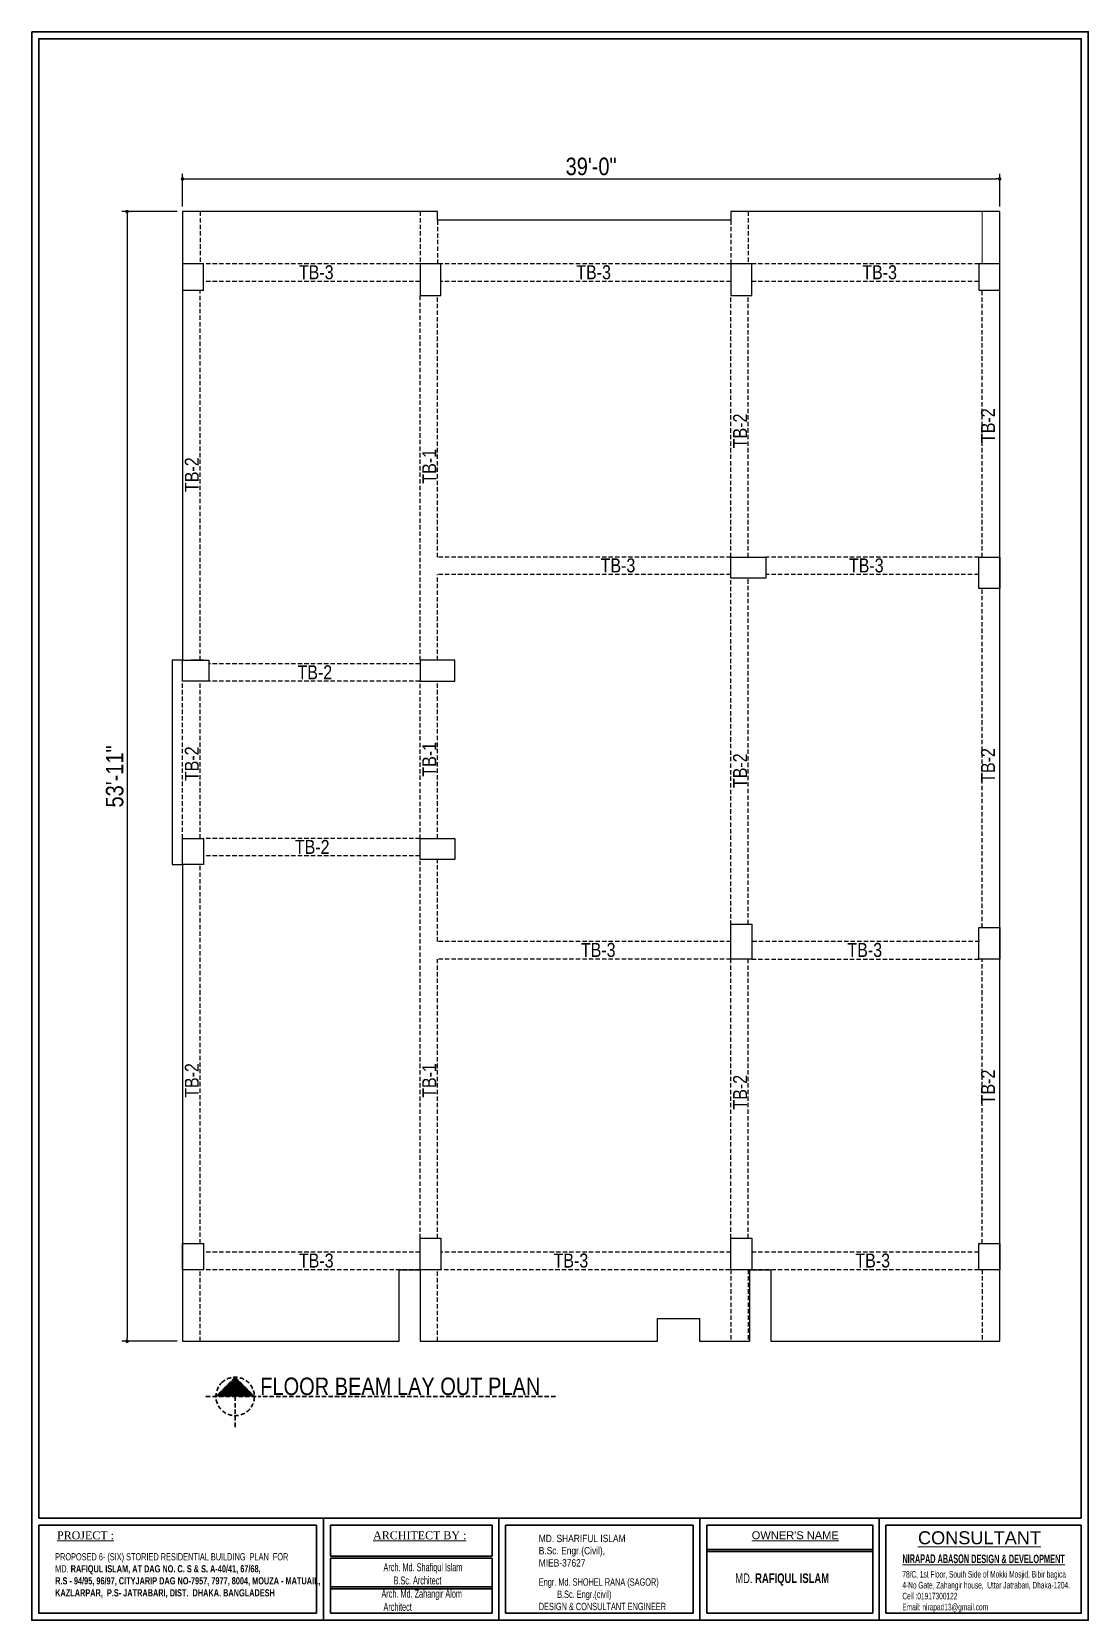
# Model space of a CAD drawing. Header units: inches. Extents: x -159432 to -126829, y -44881 to -40109.
# Drawn here: x -139125 to -138520, y -42614 to -41704 of the extents above; entities that cross this region are included whole.
import ezdxf

# ---------------------------------------------------------------- set-up
doc = ezdxf.new("R2010")
doc.units = ezdxf.units.IN
doc.header["$LTSCALE"] = 10
doc.header["$MEASUREMENT"] = 0
doc.header["$PDMODE"] = 34
doc.linetypes.add('HIDDEN', pattern=[0.375, 0.25, -0.125])
doc.linetypes.add('Solid', pattern=[0])
doc.layers.get('0').update_dxf_attribs({"color": 140, "lineweight": 25})
doc.layers.get('Defpoints').update_dxf_attribs({"lineweight": 25})
for name, color, linetype, lineweight in [('COLUM', 10, 'Continuous', 25), ('DIM', 6, 'Continuous', 25), ('H', 8, 'Continuous', 15), ('hatch', 141, 'Continuous', 30), ('HIDDEN', 7, 'HIDDEN', 25), ('Layer1', 25, 'HIDDEN', 25), ('line', 134, 'Continuous', 30), ('TEXT', 6, 'Continuous', 25), ('TEXT 02', 7, 'Continuous', 9), ('wall', 7, 'Continuous', 25)]:
    doc.layers.add(name, color=color, linetype=linetype, lineweight=lineweight)
doc.styles.add('222', font='arial.ttf')
doc.styles.add('AR8', font='swisscl.ttf', dxfattribs={"height": 10})
doc.styles.add('AREAL', font='arial.ttf')
doc.styles.add('arn', font='ARIALN.TTF')
doc.styles.add('KABIR', font='tahoma.ttf', dxfattribs={"height": 7})
doc.styles.add('RT', font='romantic.ttf')
doc.styles.add('style1', font='micross.ttf', dxfattribs={"height": 18})
doc.dimstyles.new('DIM', dxfattribs={"dimtxt": 10, "dimasz": 2, "dimexe": 3, "dimexo": 3, "dimgap": 2, "dimtad": 1, "dimdec": 1, "dimzin": 1, "dimdsep": 46, "dimlunit": 4, "dimtxsty": 'arn', "dimblk": 'DOT', "dimcen": 0.09, "dimclrd": 256, "dimclre": 256, "dimclrt": 256, "dimaunit": 1, "dimadec": 0, "dimazin": 0, "dimtfac": 1, "dimtdec": 1, "dimtix": 1, "dimtmove": 2, "dimatfit": 3, "dimldrblk": 'OPEN30', "dimfxl": 10, "dimtolj": 1, "dimtzin": 0, "dimlwd": -1, "dimlwe": -1, "dimarcsym": 0})

# ---------------------------------------------------------------- blocks, each defined once
blk = doc.blocks.new('_Dot')
at = {"color": 0, "linetype": 'ByBlock', "lineweight": -2}
blk.add_line((-0.5, 0), (-1, 0), dxfattribs=at)
at = {"color": 0, "linetype": 'ByBlock', "const_width": 0.5}
blk.add_lwpolyline([(-0.25, 0, 1), (0.25, 0, 1)], format="xyb", close=True, dxfattribs=at)
blk = doc.blocks.new('*D403')
at = {"layer": 'Defpoints', "color": 0}
for p in [(-139038.35, -41806.83), (-139070.09, -42453.83), (-139038.35, -42453.83)]:
    blk.add_point(p, dxfattribs=at)
at = {"layer": 'DIM'}
for p, q in [((-139041.35, -41806.83), (-139073.09, -41806.83)), ((-139070.09, -41808.83), (-139070.09, -42451.83)), ((-139041.35, -42453.83), (-139073.09, -42453.83))]:
    blk.add_line(p, q, dxfattribs=at)
at = {"layer": 'DIM', "xscale": 2, "yscale": 2, "zscale": 2}
for p, rotation in [((-139070.09, -41806.83), 90), ((-139070.09, -42453.83), 270)]:
    blk.add_blockref('_Dot', p, dxfattribs=dict(at, rotation=rotation))
at = {"layer": 'DIM', "insert": (-139077.19, -42130.33), "char_height": 10, "attachment_point": 5, "rotation": 90, "style": 'arn'}
blk.add_mtext('\\A1;53\'-11"', dxfattribs=at)
blk = doc.blocks.new('_Open30')
at = {"color": 0, "linetype": 'ByBlock', "lineweight": -2}
for p, q in [((-1, 0.27), (0, 0)), ((0, 0), (-1, -0.27)), ((0, 0), (-1, 0))]:
    blk.add_line(p, q, dxfattribs=at)
blk = doc.blocks.new('*D404')
at = {"layer": 'Defpoints', "color": 0}
for p in [(-138570.35, -41788.12), (-139038.35, -41806.83), (-138570.35, -41806.83)]:
    blk.add_point(p, dxfattribs=at)
at = {"layer": 'DIM'}
for p, q in [((-139038.35, -41803.83), (-139038.35, -41785.12)), ((-139036.35, -41788.12), (-138572.35, -41788.12)), ((-138570.35, -41803.83), (-138570.35, -41785.12))]:
    blk.add_line(p, q, dxfattribs=at)
at = {"layer": 'DIM', "xscale": 2, "yscale": 2, "zscale": 2, "rotation": 180}
blk.add_blockref('_Dot', (-139038.35, -41788.12), dxfattribs=at)
at = {"layer": 'DIM', "xscale": 2, "yscale": 2, "zscale": 2}
blk.add_blockref('_Dot', (-138570.35, -41788.12), dxfattribs=at)
at = {"layer": 'DIM', "insert": (-138804.35, -41781.02), "char_height": 10, "attachment_point": 5, "style": 'arn'}
blk.add_mtext('\\A1;39\'-0"', dxfattribs=at)

msp = doc.modelspace()

# ---------------------------------------------------------------- hatches: boundary and pattern name
at = {"layer": 'hatch', "lineweight": 30}
h = msp.add_hatch(dxfattribs=at)
h.set_pattern_fill('ANSI31', color=256, scale=4.330564, angle=225, style=0)
h.set_pattern_definition([(270, (-148901.5637, -42485.28593), (0.541320458, -6e-16), [])])
h.paths.add_polyline_path([(-139008.19659, -42474.42363), (-139019.2055, -42485.43254), (-138997.18768, -42485.43254)])
h.paths.add_polyline_path([(-139012.61396, -42485.51744), (-139003.72047, -42485.51744), (-139003.72047, -42477.0099), (-139012.61396, -42477.0099)], flags=9)

# ---------------------------------------------------------------- linework, layer by layer
at = {"layer": 'COLUM'}
for points in [[(-139026.35031, -41851.82783), (-139026.35031, -41836.82783), (-139038.35031, -41836.82783), (-139038.35031, -41851.82783), (-139026.35031, -41851.82783)], [(-138890.35031, -41854.82783), (-138890.35031, -41836.82783), (-138902.35031, -41836.82783), (-138902.35031, -41854.82783), (-138890.35031, -41854.82783)], [(-138712.34689, -41854.82783), (-138712.34689, -41836.82783), (-138724.34689, -41836.82783), (-138724.34689, -41854.82783), (-138712.34689, -41854.82783)], [(-138570.35031, -41851.82783), (-138570.35031, -41836.82783), (-138582.35031, -41836.82783), (-138582.35031, -41851.82783), (-138570.35031, -41851.82783)], [(-138704.35031, -42004.71524), (-138704.35031, -42016.71524), (-138724.35031, -42016.71524), (-138724.35031, -42004.71524), (-138704.35031, -42004.71524)], [(-138570.35031, -42004.71524), (-138570.35031, -42022.71524), (-138582.35031, -42022.71524), (-138582.35031, -42004.71524), (-138570.35031, -42004.71524)], [(-139023.35031, -42063.82783), (-139023.35031, -42075.82783), (-139038.35031, -42075.82783), (-139038.35031, -42063.82783), (-139023.35031, -42063.82783)], [(-138882.35031, -42075.82783), (-138882.35031, -42063.82783), (-138902.35031, -42063.82783), (-138902.35031, -42075.82783), (-138882.35031, -42075.82783)], [(-139026.35031, -42165.82783), (-139026.35031, -42180.82783), (-139038.35031, -42180.82783), (-139038.35031, -42165.82783), (-139026.35031, -42165.82783)], [(-138882.35031, -42165.82783), (-138882.35031, -42177.82783), (-138902.35031, -42177.82783), (-138902.35031, -42165.82783), (-138882.35031, -42165.82783)], [(-138724.35031, -42214.94042), (-138712.35031, -42214.94042), (-138712.35031, -42234.94042), (-138724.35031, -42234.94042), (-138724.35031, -42214.94042)], [(-138570.35031, -42216.94042), (-138570.35031, -42234.94042), (-138582.35031, -42234.94042), (-138582.35031, -42216.94042), (-138570.35031, -42216.94042)], [(-139026.35031, -42397.82783), (-139026.35031, -42412.82783), (-139038.35031, -42412.82783), (-139038.35031, -42397.82783), (-139026.35031, -42397.82783)], [(-138890.35031, -42394.82783), (-138890.35031, -42412.82783), (-138902.35031, -42412.82783), (-138902.35031, -42394.82783), (-138890.35031, -42394.82783)], [(-138724.35031, -42394.82783), (-138712.35031, -42394.82783), (-138712.35031, -42412.82783), (-138724.35031, -42412.82783), (-138724.35031, -42394.82783)], [(-138570.35031, -42397.82784), (-138570.35031, -42412.82784), (-138582.35031, -42412.82784), (-138582.35031, -42397.82784), (-138570.35031, -42397.82784)]]:
    msp.add_lwpolyline(points, dxfattribs=at)
at = {"layer": 'H'}
for p, q in [((-138580.35031, -41806.82783), (-138580.35031, -41836.82783)), ((-139038.35031, -42063.82783), (-139038.35031, -41851.82783)), ((-138570.35031, -42004.71524), (-138570.35031, -41851.82783)), ((-138570.35031, -42216.94042), (-138570.35031, -42022.71524)), ((-139038.35031, -42397.82783), (-139038.35031, -42180.82783)), ((-138570.35031, -42397.82784), (-138570.35031, -42234.94042))]:
    msp.add_line(p, q, dxfattribs=at)
at = {"layer": 'HIDDEN'}
for p, q in [((-139028.35031, -41806.82783), (-139028.35031, -41836.82783)), ((-138902.35031, -41806.82783), (-138902.35031, -41836.82783)), ((-138714.34689, -41806.82783), (-138714.34689, -41836.82783)), ((-138892.35031, -41811.82783), (-138892.35031, -41836.82783)), ((-138724.34689, -41811.82783), (-138724.34689, -41836.82783)), ((-138902.35031, -41836.82783), (-139026.35031, -41836.82783)), ((-138724.34689, -41836.82783), (-138890.35031, -41836.82783)), ((-138582.35031, -41836.82783), (-138712.34689, -41836.82783)), ((-138902.35031, -41846.82783), (-139026.35031, -41846.82783)), ((-138724.34689, -41846.82783), (-138890.35031, -41846.82783)), ((-138582.35031, -41846.82783), (-138712.34689, -41846.82783)), ((-139028.35031, -42063.82783), (-139028.35031, -41851.82783)), ((-138902.35031, -42063.82783), (-138902.35031, -41854.82783)), ((-138892.35031, -42004.71524), (-138892.35031, -41854.82783)), ((-138724.34689, -42004.71524), (-138724.34689, -41854.82783)), ((-138714.34689, -42004.71524), (-138714.34689, -41854.82783)), ((-138580.35031, -42004.71524), (-138580.35031, -41851.82783)), ((-138724.34689, -42004.71524), (-138892.35031, -42004.71524)), ((-138582.35031, -42004.71524), (-138704.35031, -42004.71524)), ((-138724.34689, -42014.71524), (-138892.35031, -42014.71524)), ((-138892.35031, -42063.82783), (-138892.35031, -42014.71524)), ((-138724.34689, -42215.42278), (-138724.34689, -42016.71524)), ((-138714.34689, -42214.94042), (-138714.34689, -42016.71524)), ((-138582.35031, -42014.71524), (-138704.35031, -42014.71524)), ((-138580.35031, -42216.94042), (-138580.35031, -42022.71524)), ((-138902.35031, -42065.82783), (-139023.35031, -42065.82783)), ((-139038.35031, -42165.82783), (-139038.35031, -42075.82783)), ((-139028.35031, -42165.82783), (-139028.35031, -42075.82783)), ((-138902.35031, -42075.82783), (-139023.35031, -42075.82783)), ((-138902.35031, -42166.09218), (-138902.35031, -42075.82783)), ((-138892.35031, -42165.82783), (-138892.35031, -42075.82783)), ((-138902.35031, -42165.82783), (-139026.35031, -42165.82783)), ((-139028.35031, -42397.82783), (-139028.35031, -42180.82783)), ((-138902.35031, -42175.82783), (-139026.35031, -42175.82783)), ((-138902.35031, -42394.82783), (-138902.35031, -42177.82783)), ((-138892.35031, -42224.94042), (-138892.35031, -42177.82783)), ((-138724.35031, -42224.94042), (-138892.35031, -42224.94042)), ((-138581.97427, -42224.94042), (-138712.35031, -42224.94042)), ((-138724.34689, -42234.94042), (-138892.35031, -42234.94042)), ((-138892.35031, -42394.82783), (-138892.35031, -42234.94042)), ((-138724.34689, -42394.82783), (-138724.34689, -42234.94042)), ((-138714.34689, -42394.82783), (-138714.34689, -42234.94042)), ((-138712.35031, -42234.94042), (-138582.35031, -42234.94042)), ((-138580.35031, -42397.82784), (-138580.35031, -42234.94042)), ((-138902.35031, -42402.82783), (-139026.35031, -42402.82783)), ((-138724.34689, -42402.82783), (-138890.35031, -42402.82783)), ((-138582.35031, -42402.82783), (-138712.35031, -42402.82783)), ((-139028.35031, -42453.82783), (-139028.35031, -42412.82783)), ((-138902.35031, -42412.82783), (-139026.35031, -42412.82783)), ((-138892.35031, -42453.82783), (-138892.35031, -42412.82783)), ((-138582.35031, -42412.82783), (-138890.35031, -42412.82783)), ((-138724.34689, -42412.82783), (-138724.34689, -42453.82783)), ((-138714.34689, -42412.82783), (-138714.34689, -42453.82783)), ((-138580.35031, -42412.82784), (-138580.35031, -42453.82783))]:
    msp.add_line(p, q, dxfattribs=at)
at = {"layer": 'Layer1', "lineweight": 30}
for p, q in [((-139008.19659, -42474.42363), (-139019.2055, -42485.43254)), ((-139008.19659, -42474.42363), (-138997.18768, -42485.43254)), ((-139024.93803, -42485.43254), (-138994.57555, -42485.43254)), ((-139008.19659, -42485.43254), (-139008.19659, -42503.84702)), ((-138824.78611, -42485.43254), (-138995.02239, -42485.43254))]:
    msp.add_line(p, q, dxfattribs=at)
msp.add_ellipse((-139008.19659, -42485.43254), major_axis=(-7.78448, -7.78448), ratio=1, start_param=4.71238898, end_param=10.995574288, dxfattribs=at)
at = {"layer": 'line'}
for p, q in [((-139120.72981, -42555.06878), (-138523.60967, -42555.06878)), ((-138957.6479, -42613.58871), (-138957.6479, -42555.06878)), ((-138857.18591, -42613.58871), (-138857.18591, -42555.06878)), ((-138742.0467, -42613.58871), (-138742.0467, -42555.06878)), ((-138639.39035, -42613.58871), (-138639.39035, -42555.06878)), ((-139120.72981, -42559.18275), (-138961.62564, -42559.18275)), ((-138961.62564, -42609.61097), (-138961.62564, -42559.18275)), ((-138953.67017, -42576.84876), (-138953.67017, -42559.18275)), ((-138953.67017, -42559.18275), (-138861.03763, -42559.18275)), ((-138932.40456, -42559.18275), (-138861.03763, -42559.18275)), ((-138861.03763, -42576.84876), (-138861.03763, -42559.18275)), ((-138853.44298, -42587.27421), (-138853.44298, -42559.18275)), ((-138853.44298, -42559.18275), (-138745.95252, -42559.18275)), ((-138745.95252, -42588.4107), (-138745.95252, -42559.18275)), ((-138738.14088, -42587.27421), (-138738.14088, -42559.18275)), ((-138738.14088, -42559.18275), (-138643.07918, -42559.18275)), ((-138643.07918, -42609.61098), (-138643.07918, -42559.18275)), ((-138635.48453, -42559.18275), (-138523.60967, -42559.18275)), ((-138635.48453, -42609.61098), (-138635.48453, -42559.18275)), ((-138738.14088, -42573.01577), (-138643.07918, -42573.01577)), ((-138738.14088, -42574.15226), (-138643.07918, -42574.15226)), ((-138953.67017, -42576.84876), (-138861.03763, -42576.84876)), ((-138953.67017, -42609.61097), (-138953.67017, -42577.98526)), ((-138953.67017, -42577.98526), (-138861.03763, -42577.98526)), ((-138861.03763, -42609.61098), (-138861.03763, -42577.98526)), ((-138853.44298, -42609.61098), (-138853.44298, -42587.27421)), ((-138738.14088, -42609.61098), (-138738.14088, -42587.27421)), ((-138953.41967, -42594.44796), (-138861.03763, -42594.44796)), ((-138953.41967, -42595.58445), (-138861.03763, -42595.58445))]:
    msp.add_line(p, q, dxfattribs=at)
msp.add_lwpolyline([(-139124.70754, -41703.84975), (-139124.70754, -42613.58871), (-138519.63193, -42613.58871), (-138519.63193, -41703.84975)], close=True, dxfattribs=at)
for points in [[(-138523.60967, -42555.06878), (-138523.60967, -41707.82748), (-139120.72981, -41707.82748), (-139120.72981, -42555.06878)], [(-139120.72981, -42559.18275), (-139120.72981, -42609.61097), (-138961.62564, -42609.61097)], [(-138635.48453, -42609.61097), (-138523.60967, -42609.61097), (-138523.60967, -42559.18275)], [(-138853.44298, -42609.61097), (-138745.95252, -42609.61097), (-138745.95252, -42588.4107)], [(-138953.67017, -42609.61097), (-138861.03763, -42609.61097)], [(-138738.14088, -42609.61097), (-138643.07918, -42609.61097)]]:
    msp.add_lwpolyline(points, dxfattribs=at)
at = {"layer": 'wall', "linetype": 'Solid', "ltscale": 10}
msp.add_line((-139026.35031, -42063.82783), (-139033.35031, -42063.82783), dxfattribs=at)
at = {"layer": 'wall'}
msp.add_lwpolyline([(-138570.35031, -41806.82783), (-138724.34689, -41806.82783), (-138724.34689, -41811.82783), (-138892.35031, -41811.82783), (-138892.35031, -41806.82783), (-139038.35031, -41806.82783), (-139038.35031, -42063.82783), (-139044.35031, -42063.82783), (-139044.35031, -42180.82783), (-139038.35031, -42180.82783), (-139038.35031, -42453.82783), (-138914.35031, -42453.82783), (-138914.35031, -42412.82783), (-138902.35031, -42412.82783), (-138902.35031, -42453.82783), (-138766.35031, -42453.82783), (-138766.35031, -42440.82783), (-138742.35031, -42440.82783), (-138742.35031, -42453.82783), (-138713.35031, -42453.82783), (-138713.35031, -42412.82783), (-138701.35031, -42412.82783), (-138701.35031, -42453.82783), (-138570.35031, -42453.82783), (-138570.35031, -41806.82783)], dxfattribs=at)

# ---------------------------------------------------------------- texts
at = {"layer": 'TEXT', "lineweight": 30, "style": 'RT'}
msp.add_text('N', height=7.08962, rotation=180, dxfattribs=at).set_placement((-139004.54768, -42478.0514))
at = {"layer": 'TEXT', "ltscale": 8, "char_height": 8, "width": 17.7654161, "attachment_point": 7, "style": 'KABIR'}
for s, insert in [('{\\fArial Narrow|b0|i0|c0|p34;TB-3}', (-138971.70929, -41845.70239)), ('{\\fArial Narrow|b0|i0|c0|p34;TB-3}', (-138812.85773, -41845.70239)), ('{\\fArial Narrow|b0|i0|c0|p34;TB-3}', (-138649.04953, -41845.70239)), ('{\\fArial Narrow|b0|i0|c0|p34;TB-3}', (-138798.8903, -42013.5898)), ('{\\fArial Narrow|b0|i0|c0|p34;TB-3}', (-138656.68269, -42013.5898)), ('{\\fArial Narrow|b0|i0|c0|p34;TB-2}', (-138972.5274, -42074.70239)), ('{\\fArial Narrow|b0|i0|c0|p34;TB-2}', (-138974.0274, -42174.70239)), ('{\\fArial Narrow|b0|i0|c0|p34;TB-3}', (-138810.20784, -42233.81497)), ('{\\fArial Narrow|b0|i0|c0|p34;TB-3}', (-138657.55467, -42233.81497)), ('{\\fArial Narrow|b0|i0|c0|p34;TB-3}', (-138971.70929, -42411.70239)), ('{\\fArial Narrow|b0|i0|c0|p34;TB-3}', (-138825.86054, -42411.70239)), ('{\\fArial Narrow|b0|i0|c0|p34;TB-3}', (-138652.99754, -42411.70239))]:
    msp.add_mtext(s, dxfattribs=dict(at, insert=insert))
at = {"layer": 'TEXT', "ltscale": 8, "char_height": 8, "width": 17.7654161, "attachment_point": 7, "rotation": 90, "style": 'KABIR'}
for s, insert in [('{\\fArial Narrow|b0|i0|c0|p34;TB-2}', (-138573.03239, -41939.38488)), ('{\\fArial Narrow|b0|i0|c0|p34;TB-2}', (-138715.02898, -41942.38488)), ('{\\fArial Narrow|b0|i0|c0|p34;TB-2}', (-139029.03581, -41967.44118)), ('{\\fArial Narrow|b0|i0|c0|p34;TB-1}', (-138893.03581, -41962.62392)), ('{\\fArial Narrow|b0|i0|c0|p34;TB-1}', (-138893.03581, -42130.44118)), ('{\\fArial Narrow|b0|i0|c0|p34;TB-2}', (-139029.03581, -42133.00841)), ('{\\fArial Narrow|b0|i0|c0|p34;TB-2}', (-138715.02898, -42136.9807)), ('{\\fArial Narrow|b0|i0|c0|p34;TB-2}', (-138573.03239, -42133.9807)), ('{\\fArial Narrow|b0|i0|c0|p34;TB-2}', (-139029.03581, -42314.40026)), ('{\\fArial Narrow|b0|i0|c0|p34;TB-1}', (-138893.03581, -42314.40026)), ('{\\fArial Narrow|b0|i0|c0|p34;TB-2}', (-138715.02898, -42321.12403)), ('{\\fArial Narrow|b0|i0|c0|p34;TB-2}', (-138573.03239, -42318.12403))]:
    msp.add_mtext(s, dxfattribs=dict(at, insert=insert))
at = {"layer": 'TEXT', "ltscale": 10, "insert": (-138913.64814, -42484.76468), "char_height": 10, "width": 194.1009813, "attachment_point": 8, "style": 'arn'}
msp.add_mtext('FLOOR BEAM LAY OUT PLAN', dxfattribs=at)
at = {"layer": 'TEXT 02', "attachment_point": 1}
for s, insert, char_height, width, style in [('{\\fTimes New Roman|b0|i0|c0|p18;\\LPROJECT :}', (-139110.23762, -42562.67552), 4.542379, 32.8033291, '222'), ('{\\fTimes New Roman|b0|i0|c0|p18;\\LARCHITECT BY :}', (-138929.18971, -42562.67552), 4.542379, 53.9987512, '222'), ('{\\fArial Narrow|b0|i0|c0|p34;MD. SHARIFUL ISLAM\\PB.Sc. Engr.(Civil),\\PMIEB-37627}', (-138834.33512, -42564.6494), 4.2, 92.3499516, '222'), ("{\\fSwis721 Lt BT|b0|i0|c0|p34;\\L\\C0;OWNER'S NAME}", (-138712.35582, -42562.65952), 4.542379, 48.4859512, '222'), ('\\pt1.387;{\\fArial|b0|i0|c0|p34;\\L\\C7;CONSULTANT}', (-138617.14143, -42562.63143), 7.4401151, 49.3139763, 'AR8'), ('\\pt6.13;{\\fArial|b0|i0|c161|p34;\\W0.7;PROPOSED 6- (SIX) STORIED RESIDENTIAL BUILDING  PLAN  FOR \\fArial|b0|i0|c0|p34;\\P\\fArial|b0|i0|c161|p34;MD.\\fArial|b1|i0|c0|p34; RAFIQUL ISLAM, AT DAG NO. C. S & S. A-40/41, 67/68,\\PR.S - 94/95, 96/97, CITYJARIP DAG NO-7957, 7977, 8004, MOUZA - MATUAIL, \\PKAZLARPAR,  P.S- JATRABARI, DIST.  DHAKA. BANGLADESH}', (-139111.29631, -42575.17582), 4.12943544, 145.859096, 'AREAL'), ('{\\fArial Narrow|b0|i0|c0|p34;\\W0.7;\\P Arch. Md. Shafiqul Islam\\P      B.Sc. Architect\\PArch. Md. Zahangir Alom\\P Architect}', (-138924.42587, -42573.39778), 4.542379, 74.9798736, '222'), ('{\\fArial Narrow|b0|i0|c0|p34;\\W0.7;Engr. Md. SHOHEL RANA (SAGOR)\\P         B.Sc. Engr.(civil)  \\PDESIGN & CONSULTANT ENGINEER  }', (-138834.33512, -42589.59978), 4.2, 92.3499516, '222'), ('{\\fArial|b0|i0|c161|p34;\\W0.7;MD.\\fArial|b1|i0|c0|p34; RAFIQUL ISLAM}', (-138721.81774, -42586.76166), 5.5311317, 78.6566027, 'AREAL')]:
    msp.add_mtext(s, dxfattribs=dict(at, insert=insert, char_height=char_height, width=width, style=style))
at = {"layer": 'TEXT 02', "color": 1, "insert": (-138626.04797, -42575.88335), "char_height": 5.40780316, "width": 137.6759024, "attachment_point": 1, "style": 'AR8'}
msp.add_mtext('\\pt1.04;{\\fArial Narrow|b1|i0|c0|p34;\\H0.9231x;\\W0.7;\\LNIRAPAD ABASON\\fArial Narrow|b0|i0|c0|p34;\\H0.965x; \\fArial Narrow|b1|i0|c0|p34;DESIGN & DEVELOPMENT}', dxfattribs=at)
at = {"layer": 'TEXT 02', "color": 3, "insert": (-138626.09416, -42585.38659), "char_height": 3.7504343, "width": 103.4240946, "attachment_point": 1, "style": 'style1'}
msp.add_mtext('{\\fArial Narrow|b0|i0|c0|p34;\\W0.7;78/C, 1st Floor, South Side of Mokki Mosjid, Bibir bagica\\P4-No Gate, Zahangir house,  Uttar Jatrabari, Dhaka-1204. \\PCell :01917300122 \\PEmail: nirapad13@gmail.com}', dxfattribs=at)

# ---------------------------------------------------------------- dimensions: what is measured, and where the dimension line sits
at = {"layer": 'DIM'}
dim = msp.add_linear_dim(base=(-138570.35031, -41788.12203), p1=(-139038.35031, -41806.82783), p2=(-138570.35031, -41806.82783), dimstyle='DIM', dxfattribs=at)
dim.commit()
dim.dimension.update_dxf_attribs({"geometry": '*D404', "text_midpoint": (-138804.35031, -41781.0163)})
dim = msp.add_linear_dim(base=(-139070.08802, -42453.82783), p1=(-139038.35031, -41806.82783), p2=(-139038.35031, -42453.82783), angle=90, dimstyle='DIM', dxfattribs=at)
dim.commit()
dim.dimension.update_dxf_attribs({"geometry": '*D403', "text_midpoint": (-139077.19375, -42130.32783)})

doc.saveas('drawing.dxf')
